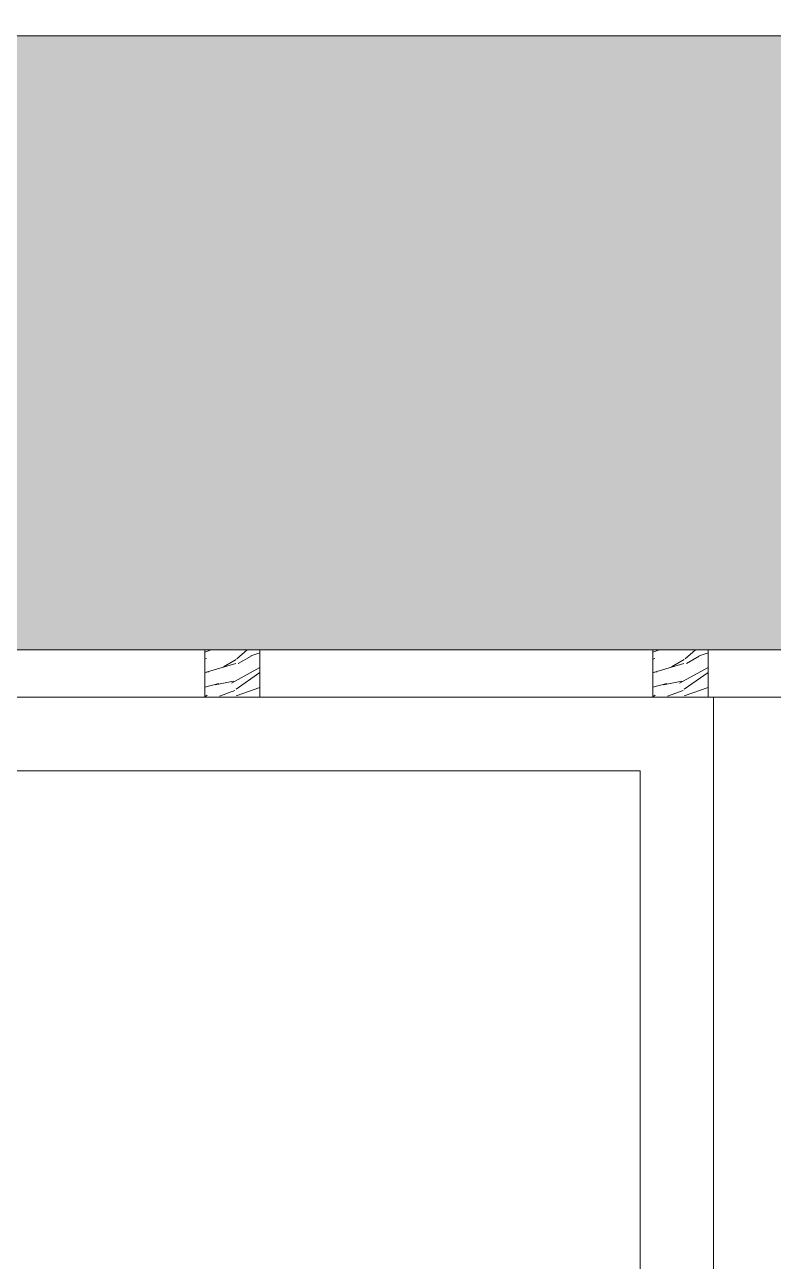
# Model space of a CAD drawing. Header units: metres. Extents: x -197 to 1099, y -24 to 14.
# Drawn here: x 742.759 to 743.778, y 1.682 to 3.365 of the extents above; entities that cross this region are included whole.
import ezdxf

# ---------------------------------------------------------------- set-up
doc = ezdxf.new("R2010")
doc.units = ezdxf.units.M
doc.header["$LTSCALE"] = 0.001
for name, color, linetype, lineweight, true_color in [('Jach-Anotaciones-CalidaddeLínea  0.13', 7, 'Continuous', 13, 0x000000), ('Jach-Anotaciones-CalidaddeLínea 0.18', 7, 'Continuous', 18, 0x000000), ('Jach-Anotaciones-Hatch-Lum50%', 9, 'Continuous', 13, 0x808080)]:
    doc.layers.add(name, color=color, linetype=linetype, lineweight=lineweight, true_color=true_color)

msp = doc.modelspace()

# ---------------------------------------------------------------- linework, layer by layer
at = {"layer": 'Jach-Anotaciones-CalidaddeLínea  0.13', "ltscale": 100}
for points in [[(754.34687, 3.35), (754.34687, 3.5), (754.49687, 3.5), (754.49687, 6.15), (738.84687, 6.15), (738.84687, 7.55), (733.02077, 7.55), (733.02077, 3.5), (733.17077, 3.5), (733.17077, 3.35)], [(739.49687, 2.45), (747.84687, 2.45), (747.84687, 0), (739.49687, 0)], [(741.58437, 2.45), (743.69687, 2.45), (743.69687, 0), (741.58437, 0)], [(743.69687, 2.45), (745.80937, 2.45), (745.80937, 0), (743.69687, 0)], [(741.68437, 2.35), (743.59687, 2.35), (743.59687, 0.1), (741.68437, 0.1)]]:
    msp.add_lwpolyline(points, close=True, dxfattribs=at)

# ---------------------------------------------------------------- next in the draw order: wipeouts: each hides what was drawn before it
at = {"ltscale": 100}
msp.add_wipeout([(733.17077, 3.35), (754.34687, 3.35), (754.34687, 2.51458), (733.17077, 2.51458)], dxfattribs=at).dxf.layer = 'Jach-Anotaciones-CalidaddeLínea 0.18'

# ---------------------------------------------------------------- next in the draw order: hatches: boundary and pattern name
at = {"layer": 'Jach-Anotaciones-Hatch-Lum50%', "ltscale": 100}
h = msp.add_hatch(dxfattribs=at)
h.set_pattern_fill('218', color=256, scale=0.13, pattern_type=2)
h.set_pattern_definition([(0, (540.66904, 0.04875), (0.26, 0.13), [0.0325, -0.2275]), (0, (540.66904, 0.065), (0.26, 0.13), [0.0325, -0.0975]), (0, (540.79904, 0.08125), (0.26, 0.13), [0.0325, -0.2275]), (0, (540.60404, 0), (0.26, 0.13), [0.01625, -0.13, 0.01625, -0.0975]), (45, (540.62029, 0.0325), (0, 0.13), [0.02298097, -0.34471456]), (45, (540.60404, 0.08125), (0, 0.13), [0.016419, -0.35127653]), (45, (540.60404, 0.0975), (0, 0.13), [0.019695, -0.34800053]), (135, (540.76654, 0.0975), (1e-17, 0.13), [0.019695, -0.34800053]), (135, (540.76654, 0.08125), (1e-17, 0.13), [0.016419, -0.35127653]), (135, (540.75029, 0.0325), (1e-17, 0.13), [0.02298097, -0.34471456]), (26.56505, (540.63654, 0.0325), (-7e-12, 0.13), [0.0363361, -0.25435273]), (26.56505, (540.63654, 0.04875), (-7e-12, 0.13), [0.0363361, -0.25435273]), (26.56505, (540.57154, 0.065), (-7e-12, 0.13), [0.0363361, -0.25435273]), (26.56505, (540.57154, 0.08125), (-7e-12, 0.13), [0.0363361, -0.25435273]), (63.43495, (540.604044, 0), (7e-12, 0.13), [0.0363361, -0.54504157]), (63.43495, (540.620294, 0), (7e-12, 0.13), [0.0363361, -0.54504157]), (116.56505, (540.750294, 0), (-7e-12, 0.13), [0.0363361, -0.54504157]), (116.56505, (540.766544, 0), (-7e-12, 0.13), [0.0363361, -0.54504157]), (153.43495, (540.73404, 0.0325), (7e-12, 0.13), [0.0363361, -0.25435273]), (153.43495, (540.73404, 0.04875), (7e-12, 0.13), [0.0363361, -0.25435273]), (153.43495, (540.79904, 0.065), (7e-12, 0.13), [0.0363361, -0.25435273]), (153.43495, (540.79904, 0.08125), (7e-12, 0.13), [0.0363361, -0.25435273]), (82.874984, (540.604044, 0), (6e-14, 0.13), [0.13101166, -1.96517535]), (97.125016, (540.766544, 0), (-6e-14, 0.13), [0.13101166, -1.96517535])])
h.paths.add_polyline_path([(733.17077, 3.35), (754.34687, 3.35), (754.34687, 2.51458), (733.17077, 2.51458)])

# ---------------------------------------------------------------- next in the draw order: linework, layer by layer
at = {"layer": 'Jach-Anotaciones-CalidaddeLínea  0.13', "ltscale": 100}
msp.add_lwpolyline([(733.17077, 3.35), (754.34687, 3.35), (754.34687, 2.51458), (733.17077, 2.51458)], close=True, dxfattribs=at)

# ---------------------------------------------------------------- next in the draw order: wipeouts: each hides what was drawn before it
at = {"ltscale": 100}
msp.add_wipeout([(754.34687, 2.51458), (736.40687, 2.51458), (736.40687, 2.45), (754.34687, 2.45)], dxfattribs=at).dxf.layer = 'Jach-Anotaciones-CalidaddeLínea 0.18'

# ---------------------------------------------------------------- next in the draw order: hatches: boundary and pattern name
at = {"layer": 'Jach-Anotaciones-Hatch-Lum50%', "ltscale": 100}
h = msp.add_hatch(dxfattribs=at)
h.set_pattern_fill('WOOD_01', color=256, scale=0.2, angle=30, pattern_type=2)
h.set_pattern_definition([(30, (315.40012, 0.2061), (-0.1, 0.17320508), [0.04, -0.16]), (38.9726, (315.455848, 0.113569), (0.93923072707, 0.77320467243), [0.0384708, -3.8086058]), (35.7105, (315.448116, 0.122962), (1.4588472062, 1.0732025879), [0.0401996, -1.9697752]), (14.5779, (315.418116, 0.174923), (2.20525453897, 0.58038690266), [0.0601664, -5.9564754]), (23.6599, (315.38858, 0.23408), (0.1732049312, 0.1000003855), [0.0362216, -1.7748552]), (15.0686, (315.450776, 0.138354), (0.7928201585, 0.22679520083), [0.0310484, -3.0737864]), (18.6901, (315.332155, 0.203813), (0.1732050942, 0.1000000934), [0.0815844, -0.9382194]), (35.7105, (315.464848, 0.09798), (1.4588472062, 1.0732025879), [0.0200998, -1.989875]), (30, (315.42112, 0.16973), (-0.1, 0.17320508), [0.02, -0.18]), (30, (315.37448, 0.17051), (-0.1, 0.17320508), [0.06, -0.14]), (41.3099, (315.394116, 0.216492), (0.59282054, 0.573204614), [0.020396, -0.9994078]), (32.7263, (315.413796, 0.142406), (3.36410206446, 2.1732044205), [0.0420476, -4.1627116]), (22.4054, (315.425456, 0.14221), (1.4856399898, 0.6267959991), [0.0302654, -2.9962834]), (30, (315.4548, 0.0714), (-0.1, 0.17320508), [0.04, -0.16]), (28.8309, (315.442475, 0.052732), (0.173205035693, 0.10000015135), [0.0980204, -9.70402]), (30, (315.36748, 0.18264), (-0.1, 0.17320508), [0.02, -0.18]), (30, (315.3768, 0.2065), (-0.1, 0.17320508), [0.02, -0.18]), (30, (315.28985, 0.17708), (-0.1, 0.17320508), [0.03, -0.17]), (20.5377, (315.33162, 0.21274), (0.1732050554, 0.1000000749), [0.0608276, -1.1557248]), (30, (315.2762, 0.18074), (-0.1, 0.17320508), [0.04, -0.16]), (30, (315.34714, 0.01386), (-0.1, 0.17320508), [0.022, -0.178]), (30, (315.43048, 0.07352), (-0.1, 0.17320508), [0.02, -0.18]), (30, (315.33914, 0.02771), (-0.1, 0.17320508), [0.042, -0.158]), (35.4403, (315.421475, 0.089105), (1.63205127745, 1.17320414736), [0.04219, -4.1768144]), (30, (315.4152, 0.10396), (-0.1, 0.17320508), [0.038, -0.162]), (30, (315.32314, 0.05543), (-0.1, 0.17320508), [0.022, -0.178]), (28.8309, (315.327925, 0.0951384), (0.173205035693, 0.10000015135), [0.0980204, -9.70402]), (30, (315.33451, 0.11973), (-0.1, 0.17320508), [0.02, -0.18]), (30, (315.3142, 0.11492), (-0.1, 0.17320508), [0.02, -0.18]), (30, (315.38348, 0.15492), (-0.1, 0.17320508), [0.04, -0.16]), (30, (315.34683, 0.13839), (-0.1, 0.17320508), [0.02, -0.18]), (30, (315.3002, 0.13917), (-0.1, 0.17320508), [0.04, -0.16]), (49.6538, (315.388958, 0.093426), (1.50525647452, 1.79281940855), [0.0297322, -2.9434812]), (41.3099, (315.331514, 0.124923), (0.59282054, 0.573204614), [0.020396, -0.9994078]), (41.3099, (315.405796, 0.156263), (0.59282054, 0.573204614), [0.020396, -0.9994078]), (35.7105, (315.315834, 0.19208), (1.4588472062, 1.0732025879), [0.0200998, -1.989875]), (19.6952, (315.25514, 0.173205), (1.1392299502, 0.4267958355), [0.0223606, -2.213707]), (18.6901, (315.366193, 0.024856), (0.1732050942, 0.1000000934), [0.020396, -0.9994078]), (120, (315.38551, 0.0314), (-0.17320508, -0.1), [0, -0.2]), (16.6076, (315.29314, 0.107387), (3.34448336513, 1.00718497651), [0.043174, -4.2742308]), (41.3099, (315.384796, 0.192636), (0.59282054, 0.573204614), [0.020396, -0.9994078]), (40.3048, (315.447796, 0.083517), (0.7660257626, 0.6732043744), [0.0223606, -2.213707]), (18.6901, (315.351834, 0.129727), (0.1732050942, 0.1000000934), [0.020396, -0.9994078]), (18.6901, (315.364155, 0.148387), (0.1732050942, 0.1000000934), [0.020396, -0.9994078]), (11.5651, (315.30314, 0.090067), (0.173204928, 0.1000001815), [0.0252982, -0.6071572]), (15.9638, (315.288193, 0.159956), (0.173204888, 0.100000176), [0.0824622, -0.7421588]), (13.3008, (315.315834, 0.19208), (1.4124349312, 0.3535909199), [0.0626418, -2.025419]), (30, (315.31083, 0.20074), (-0.1, 0.17320508), [0.024, -0.176]), (15.9638, (315.375514, 0.048713), (0.173204888, 0.100000176), [0.0824622, -0.7421588]), (15.9638, (315.351193, 0.050837), (0.173204888, 0.100000176), [0.0824622, -0.7421588]), (15.9638, (315.342193, 0.066426), (0.173204888, 0.100000176), [0.0824622, -0.7421588]), (19.6952, (315.27914, 0.131636), (1.1392299502, 0.4267958355), [0.0223606, -2.213707]), (15.9638, (315.334834, 0.15917), (0.173204888, 0.100000176), [0.041231, -0.78339]), (19.6952, (315.31114, 0.07621), (1.1392299502, 0.4267958355), [0.0223606, -2.213707]), (27.6141, (315.408207, 0.116086), (0.17320494875, 0.10000020701), [0.0480416, -4.756123]), (19.6952, (315.371155, 0.136263), (1.1392299502, 0.4267958355), [0.0223606, -2.213707]), (42.5288, (315.392207, 0.143799), (0.5928204755, 0.573205008), [0.018439, -1.8254698]), (19.5626, (315.3161404, 0.06755), (2.10525436768, 0.75359234531), [0.0772788, -7.650591]), (21.8699, (315.388958, 0.093426), (0.1732050116, 0.0999999042), [0.0282842, -1.3859292]), (34.7636, (315.332193, 0.083746), (1.80525673466, 1.27320359476), [0.0481664, -2.3601524]), (30, (315.37176, 0.11121), (-0.1, 0.17320508), [0.062, -0.138]), (14.7449, (315.26614, 0.154153), (0.7928201053, 0.2267951812), [0.0228036, -2.2575472]), (20.5377, (315.385514, 0.031392), (0.1732050554, 0.1000000749), [0.0608276, -1.1557248]), (10.0169, (315.32814, 0.046765), (0.619615154, 0.1267950243), [0.0234094, -2.3175304]), (30, (315.40944, 0.22996), (-0.1, 0.17320508), [0.01, -0.19]), (30, (315.45344, 0.15375), (-0.1, 0.17320508), [0.02, -0.18]), (41.3099, (315.489437, 0.091392), (0.59282054, 0.573204614), [0.020396, -0.9994078]), (30, (315.48117, 0.10971), (-0.1, 0.17320508), [0.036, -0.164]), (13.3008, (315.426437, 0.200512), (1.4124349312, 0.3535909199), [0.0208806, -2.0671802]), (18.0207, (315.4491686, 0.1651384), (3.69100623785, 1.20698950949), [0.0368014, -6.7101288]), (120, (315.48944, 0.0914), (-0.17320508, -0.1), [0, -0.2]), (30, (315.50476, 0.10486), (-0.1, 0.17320508), [0.018, -0.182]), (30, (315.48576, 0.13777), (-0.1, 0.17320508), [0.018, -0.182]), (30, (315.48076, 0.14643), (-0.1, 0.17320508), [0.018, -0.182]), (6.0376, (315.446757, 0.205315), (1.5124342352, 0.1803870725), [0.0196978, -1.9500724]), (18.5163, (315.434757, 0.2261), (0.966040948051, 0.32676798933), [0.0183676, -13.043105]), (11.5651, (315.47076, 0.163746), (0.173204928, 0.1000001815), [0.0189736, -0.6134816]), (17.4712, (315.421757, 0.248617), (0.9660254196, 0.32679502), [0.018439, -1.8254698])])
h.paths.add_polyline_path([(743.00437, 2.51458), (743.07937, 2.51458), (743.07937, 2.45), (743.00437, 2.45)])
h = msp.add_hatch(dxfattribs=at)
h.set_pattern_fill('WOOD_01', color=256, scale=0.2, angle=30, pattern_type=2)
h.set_pattern_definition([(30, (316.01012, 0.2061), (-0.1, 0.17320508), [0.04, -0.16]), (38.9726, (316.065848, 0.113569), (0.93923072707, 0.77320467243), [0.0384708, -3.8086058]), (35.7105, (316.058116, 0.122962), (1.4588472062, 1.0732025879), [0.0401996, -1.9697752]), (14.5779, (316.028116, 0.174923), (2.20525453897, 0.58038690266), [0.0601664, -5.9564754]), (23.6599, (315.99858, 0.23408), (0.1732049312, 0.1000003855), [0.0362216, -1.7748552]), (15.0686, (316.060776, 0.138354), (0.7928201585, 0.22679520083), [0.0310484, -3.0737864]), (18.6901, (315.942155, 0.203813), (0.1732050942, 0.1000000934), [0.0815844, -0.9382194]), (35.7105, (316.074848, 0.09798), (1.4588472062, 1.0732025879), [0.0200998, -1.989875]), (30, (316.03112, 0.16973), (-0.1, 0.17320508), [0.02, -0.18]), (30, (315.98448, 0.17051), (-0.1, 0.17320508), [0.06, -0.14]), (41.3099, (316.004116, 0.216492), (0.59282054, 0.573204614), [0.020396, -0.9994078]), (32.7263, (316.023796, 0.142406), (3.36410206446, 2.1732044205), [0.0420476, -4.1627116]), (22.4054, (316.035456, 0.14221), (1.4856399898, 0.6267959991), [0.0302654, -2.9962834]), (30, (316.0648, 0.0714), (-0.1, 0.17320508), [0.04, -0.16]), (28.8309, (316.052475, 0.052732), (0.173205035693, 0.10000015135), [0.0980204, -9.70402]), (30, (315.97748, 0.18264), (-0.1, 0.17320508), [0.02, -0.18]), (30, (315.9868, 0.2065), (-0.1, 0.17320508), [0.02, -0.18]), (30, (315.89985, 0.17708), (-0.1, 0.17320508), [0.03, -0.17]), (20.5377, (315.94162, 0.21274), (0.1732050554, 0.1000000749), [0.0608276, -1.1557248]), (30, (315.8862, 0.18074), (-0.1, 0.17320508), [0.04, -0.16]), (30, (315.95714, 0.01386), (-0.1, 0.17320508), [0.022, -0.178]), (30, (316.04048, 0.07352), (-0.1, 0.17320508), [0.02, -0.18]), (30, (315.94914, 0.02771), (-0.1, 0.17320508), [0.042, -0.158]), (35.4403, (316.031475, 0.089105), (1.63205127745, 1.17320414736), [0.04219, -4.1768144]), (30, (316.0252, 0.10396), (-0.1, 0.17320508), [0.038, -0.162]), (30, (315.93314, 0.05543), (-0.1, 0.17320508), [0.022, -0.178]), (28.8309, (315.937925, 0.0951384), (0.173205035693, 0.10000015135), [0.0980204, -9.70402]), (30, (315.94451, 0.11973), (-0.1, 0.17320508), [0.02, -0.18]), (30, (315.9242, 0.11492), (-0.1, 0.17320508), [0.02, -0.18]), (30, (315.99348, 0.15492), (-0.1, 0.17320508), [0.04, -0.16]), (30, (315.95683, 0.13839), (-0.1, 0.17320508), [0.02, -0.18]), (30, (315.9102, 0.13917), (-0.1, 0.17320508), [0.04, -0.16]), (49.6538, (315.998958, 0.093426), (1.50525647452, 1.79281940855), [0.0297322, -2.9434812]), (41.3099, (315.941514, 0.124923), (0.59282054, 0.573204614), [0.020396, -0.9994078]), (41.3099, (316.015796, 0.156263), (0.59282054, 0.573204614), [0.020396, -0.9994078]), (35.7105, (315.925834, 0.19208), (1.4588472062, 1.0732025879), [0.0200998, -1.989875]), (19.6952, (315.86514, 0.173205), (1.1392299502, 0.4267958355), [0.0223606, -2.213707]), (18.6901, (315.976193, 0.024856), (0.1732050942, 0.1000000934), [0.020396, -0.9994078]), (120, (315.99551, 0.0314), (-0.17320508, -0.1), [0, -0.2]), (16.6076, (315.90314, 0.107387), (3.34448336513, 1.00718497651), [0.043174, -4.2742308]), (41.3099, (315.994796, 0.192636), (0.59282054, 0.573204614), [0.020396, -0.9994078]), (40.3048, (316.057796, 0.083517), (0.7660257626, 0.6732043744), [0.0223606, -2.213707]), (18.6901, (315.961834, 0.129727), (0.1732050942, 0.1000000934), [0.020396, -0.9994078]), (18.6901, (315.974155, 0.148387), (0.1732050942, 0.1000000934), [0.020396, -0.9994078]), (11.5651, (315.91314, 0.090067), (0.173204928, 0.1000001815), [0.0252982, -0.6071572]), (15.9638, (315.898193, 0.159956), (0.173204888, 0.100000176), [0.0824622, -0.7421588]), (13.3008, (315.925834, 0.19208), (1.4124349312, 0.3535909199), [0.0626418, -2.025419]), (30, (315.92083, 0.20074), (-0.1, 0.17320508), [0.024, -0.176]), (15.9638, (315.985514, 0.048713), (0.173204888, 0.100000176), [0.0824622, -0.7421588]), (15.9638, (315.961193, 0.050837), (0.173204888, 0.100000176), [0.0824622, -0.7421588]), (15.9638, (315.952193, 0.066426), (0.173204888, 0.100000176), [0.0824622, -0.7421588]), (19.6952, (315.88914, 0.131636), (1.1392299502, 0.4267958355), [0.0223606, -2.213707]), (15.9638, (315.944834, 0.15917), (0.173204888, 0.100000176), [0.041231, -0.78339]), (19.6952, (315.92114, 0.07621), (1.1392299502, 0.4267958355), [0.0223606, -2.213707]), (27.6141, (316.018207, 0.116086), (0.17320494875, 0.10000020701), [0.0480416, -4.756123]), (19.6952, (315.981155, 0.136263), (1.1392299502, 0.4267958355), [0.0223606, -2.213707]), (42.5288, (316.002207, 0.143799), (0.5928204755, 0.573205008), [0.018439, -1.8254698]), (19.5626, (315.9261404, 0.06755), (2.10525436768, 0.75359234531), [0.0772788, -7.650591]), (21.8699, (315.998958, 0.093426), (0.1732050116, 0.0999999042), [0.0282842, -1.3859292]), (34.7636, (315.942193, 0.083746), (1.80525673466, 1.27320359476), [0.0481664, -2.3601524]), (30, (315.98176, 0.11121), (-0.1, 0.17320508), [0.062, -0.138]), (14.7449, (315.87614, 0.154153), (0.7928201053, 0.2267951812), [0.0228036, -2.2575472]), (20.5377, (315.995514, 0.031392), (0.1732050554, 0.1000000749), [0.0608276, -1.1557248]), (10.0169, (315.93814, 0.046765), (0.619615154, 0.1267950243), [0.0234094, -2.3175304]), (30, (316.01944, 0.22996), (-0.1, 0.17320508), [0.01, -0.19]), (30, (316.06344, 0.15375), (-0.1, 0.17320508), [0.02, -0.18]), (41.3099, (316.099437, 0.091392), (0.59282054, 0.573204614), [0.020396, -0.9994078]), (30, (316.09117, 0.10971), (-0.1, 0.17320508), [0.036, -0.164]), (13.3008, (316.036437, 0.200512), (1.4124349312, 0.3535909199), [0.0208806, -2.0671802]), (18.0207, (316.0591686, 0.1651384), (3.69100623785, 1.20698950949), [0.0368014, -6.7101288]), (120, (316.09944, 0.0914), (-0.17320508, -0.1), [0, -0.2]), (30, (316.11476, 0.10486), (-0.1, 0.17320508), [0.018, -0.182]), (30, (316.09576, 0.13777), (-0.1, 0.17320508), [0.018, -0.182]), (30, (316.09076, 0.14643), (-0.1, 0.17320508), [0.018, -0.182]), (6.0376, (316.056757, 0.205315), (1.5124342352, 0.1803870725), [0.0196978, -1.9500724]), (18.5163, (316.044757, 0.2261), (0.966040948051, 0.32676798933), [0.0183676, -13.043105]), (11.5651, (316.08076, 0.163746), (0.173204928, 0.1000001815), [0.0189736, -0.6134816]), (17.4712, (316.031757, 0.248617), (0.9660254196, 0.32679502), [0.018439, -1.8254698])])
h.paths.add_polyline_path([(743.61437, 2.51458), (743.68937, 2.51458), (743.68937, 2.45), (743.61437, 2.45)])

# ---------------------------------------------------------------- next in the draw order: linework, layer by layer
at = {"layer": 'Jach-Anotaciones-CalidaddeLínea  0.13', "ltscale": 100}
for points in [[(754.34687, 2.51458), (736.40687, 2.51458), (736.40687, 2.45), (754.34687, 2.45)], [(743.00437, 2.51458), (743.07937, 2.51458), (743.07937, 2.45), (743.00437, 2.45)], [(743.61437, 2.51458), (743.68937, 2.51458), (743.68937, 2.45), (743.61437, 2.45)]]:
    msp.add_lwpolyline(points, close=True, dxfattribs=at)

doc.saveas('drawing.dxf')
